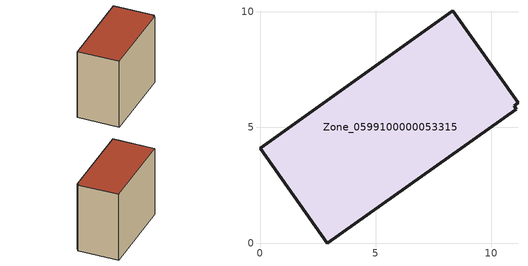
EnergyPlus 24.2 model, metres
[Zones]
Zone_0599100000053315
 floor ground (C_G): 10.99,5.94 11.1,5.8 2.92,0 0,4.09 8.34,10.04 11.16,6.07 z0
 wall outside (C_F): 11.16,6.07 8.34,10.04 0,4.09 2.92,0 11.1,5.8 10.99,5.94 11.16,6.07 z0:8.53
 roof outside (C_R): 11.1,5.8 10.99,5.94 11.16,6.07 8.34,10.04 0,4.09 2.92,0 z8.53
[BUILDING]
Pand.0599100000053315: North Axis=0; Terrain=City; Loads Convergence Tolerance Value=0.04; Temperature Convergence Tolerance Value=0.4; Solar Distribution=FullExterior; Maximum Number of Warmup Days=25; Minimum Number of Warmup Days=1
[Site:Location]
Rotterdam.The.Hague.AP_ZH_NLD Design_Conditions: Latitude=51.96; Longitude=4.45; Time Zone=1; Elevation=-4.5
[SITE:GROUNDTEMPERATURE:BUILDINGSURFACE]
18, 18, 18, 18, 18, 18, 18, 18, 18, 18, 18, 18
[MATERIAL] Thermal Absorptance=0.9; Solar Absorptance=0.7; Visible Absorptance=0.7
Name | Roughness | Thickness | Conductivity | Density | Specific Heat
G.TC.1975-1991 | MediumSmooth | 0.15 | 0.288461 | 540 | 1210
F.TC.1975-1991 | Rough | 0.3 | 0.230769 | 1920 | 840
R.TC.1975-1991 | MediumRough | 0.2 | 0.153846 | 1500 | 1000
[CONSTRUCTION]
C_G: G.TC.1975-1991
C_F: F.TC.1975-1991
C_R: R.TC.1975-1991
[ZONE]
Zone_0599100000053315: Type=1; Multiplier=1; Ceiling Height=Autocalculate; Volume=Autocalculate; Floor Area=autocalculate; Part of Total Floor Area=Yes
[ZONEINFILTRATION:DESIGNFLOWRATE]
Infil_Zone_0599100000053315: Zone or ZoneList or Space or SpaceList=Zone_0599100000053315; Schedule=AlwaysOn; Design Flow Rate Calculation Method=Flow/Area; Flow Rate per Floor Area=0.003; Constant Term Coefficient=1; Temperature Term Coefficient=0; Velocity Term Coefficient=0; Velocity Squared Term Coefficient=0
[HVACTEMPLATE:ZONE:IDEALLOADSAIRSYSTEM]
Zone_0599100000053315: Maximum Heating Supply Air Temperature=50; Minimum Cooling Supply Air Temperature=13; Maximum Heating Supply Air Humidity Ratio=0.0156; Minimum Cooling Supply Air Humidity Ratio=0.0077; Heating Limit=NoLimit; Cooling Limit=NoLimit; Dehumidification Control Type=ConstantSensibleHeatRatio; Cooling Sensible Heat Ratio=0.7; Dehumidification Setpoint=60; Humidification Control Type=None; Humidification Setpoint=30; Outdoor Air Method=None; Outdoor Air Flow Rate per Person=0.00944; Outdoor Air Flow Rate per Zone Floor Area=0; Outdoor Air Flow Rate per Zone=0; Demand Controlled Ventilation Type=None; Outdoor Air Economizer Type=NoEconomizer; Heat Recovery Type=None; Sensible Heat Recovery Effectiveness=0.7; Latent Heat Recovery Effectiveness=0.65
[ZONECONTROL:THERMOSTAT]
ThermostatControl_Zone_0599100000053315: Zone or ZoneList=Zone_0599100000053315; Control Type Schedule=DualSetpointControlType; Control 1=Thermostat_Zone_0599100000053315; Temperature Difference Between Cutout And Setpoint=0
[THERMOSTATSETPOINT:DUALSETPOINT]
Thermostat_Zone_0599100000053315: Heating Setpoint Temperature Schedule=HeatingSetpoint_Zone_0599100000053315; Cooling Setpoint Temperature Schedule=CoolingSetpoint_Zone_0599100000053315
[SCHEDULE:COMPACT]
HeatingSetpoint_Zone_0599100000053315: Through: 12/31, For: AllDays, Until: 24:00, 21
CoolingSetpoint_Zone_0599100000053315: Through: 12/31, For: AllDays, Until: 24:00, 24
DualSetpointControlType: Through: 12/31, For: AllDays, Until: 24:00, 4
AlwaysOn: Through: 12/31, For: AllDays, Until: 24:00, 1
